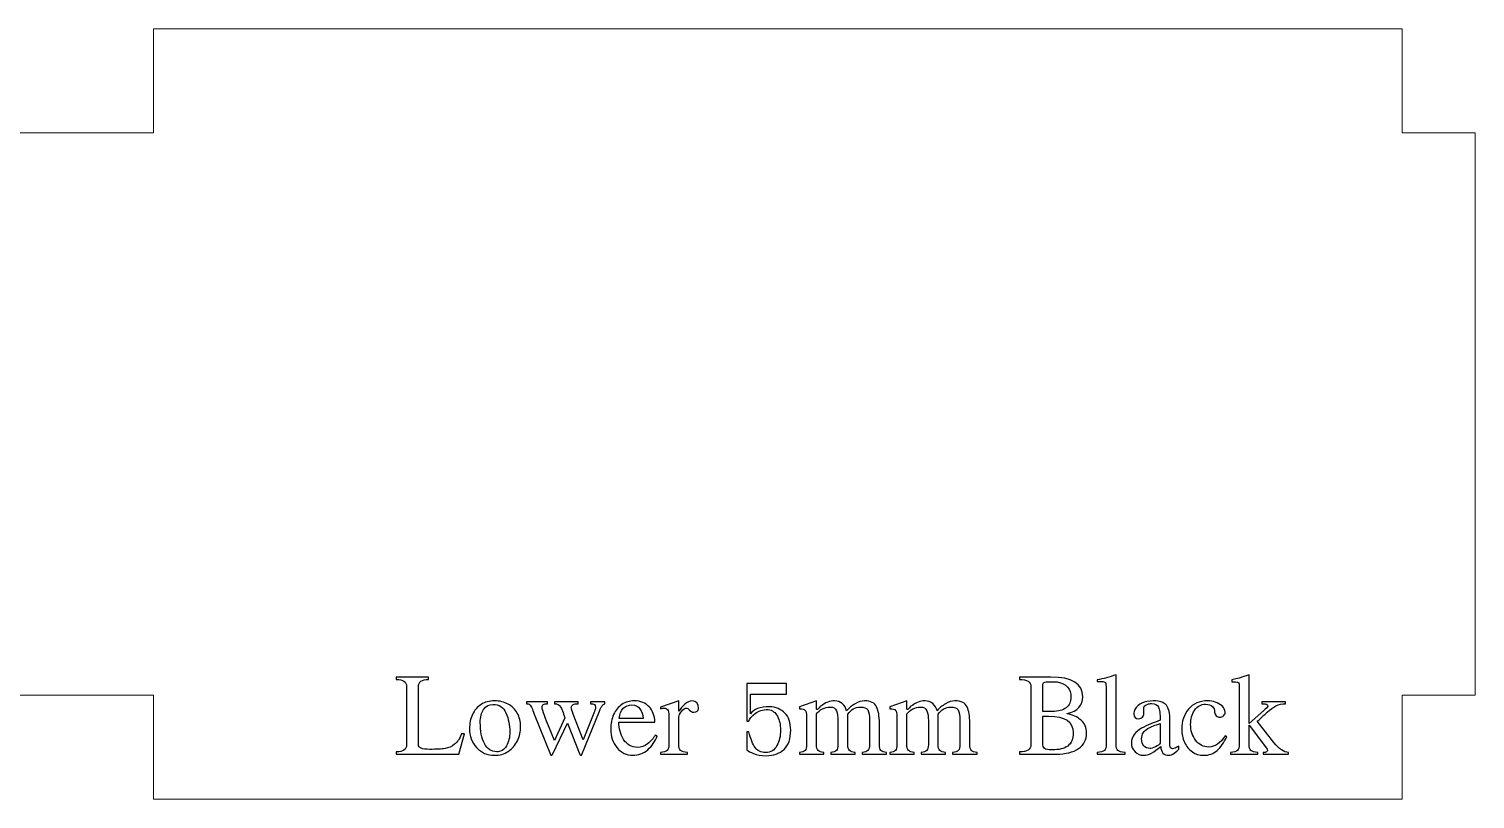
# Model space of a CAD drawing. Header units: inches. Extents: x -14.3 to 12.3, y -4.6 to 6.3.
# Drawn here: x 9.203 to 11.939, y -4.574 to -3.117 of the extents above; entities that cross this region are included whole.
import ezdxf

# ---------------------------------------------------------------- set-up
doc = ezdxf.new("R2010")
doc.units = ezdxf.units.IN
doc.header["$MEASUREMENT"] = 0
doc.layers.add('Layer 1', color=7, linetype='Continuous')

msp = doc.modelspace()

# ---------------------------------------------------------------- linework, layer by layer
at = {"layer": 'Layer 1', "lineweight": 5}
for points in [[(9.4386, -3.3138), (9.4386, -3.3138), (9.4386, -3.117), (9.4386, -3.117), (9.4386, -3.117), (9.4386, -3.117), (11.8008, -3.117), (11.8008, -3.117), (11.8008, -3.117), (11.8008, -3.117), (11.8008, -3.3138), (11.8008, -3.3138)], [(11.8008, -3.3138), (11.8008, -3.3138), (11.9386, -3.3138), (11.9386, -3.3138), (11.9386, -3.3138), (11.9386, -3.3138), (11.9386, -4.3768), (11.9386, -4.3768), (11.9386, -4.3768), (11.9386, -4.3768), (11.8008, -4.3768), (11.8008, -4.3768)], [(11.8008, -4.3768), (11.8008, -4.3768), (11.8008, -4.5736), (11.8008, -4.5736), (11.8008, -4.5736), (11.8008, -4.5736), (9.4386, -4.5736), (9.4386, -4.5736), (9.4386, -4.5736), (9.4386, -4.5736), (9.4386, -4.3768), (9.4386, -4.3768)]]:
    msp.add_open_spline(points, degree=3, knots=[0, 0, 0, 0, 0.333333, 0.333333, 0.333333, 0.333333, 0.666667, 0.666667, 0.666667, 0.666667, 1, 1, 1, 1], dxfattribs=at)
for points in [[(6.2889, -3.3138), (6.2889, -3.3138), (9.4386, -3.3138), (9.4386, -3.3138)], [(9.4386, -4.3768), (9.4386, -4.3768), (6.2889, -4.3768), (6.2889, -4.3768)]]:
    msp.add_open_spline(points, degree=3, dxfattribs=at)
at = {"layer": 'Layer 1'}
for points, knots in [([(9.8981, -4.4886), (9.8981, -4.4886), (9.8981, -4.4843), (9.8981, -4.4843), (9.8981, -4.4843), (9.911, -4.4843), (9.9174, -4.4798), (9.9174, -4.4709), (9.9174, -4.4709), (9.9174, -4.4709), (9.9174, -4.3606), (9.9174, -4.3606), (9.9174, -4.3606), (9.9174, -4.3517), (9.911, -4.3472), (9.8981, -4.3472), (9.8981, -4.3472), (9.8981, -4.3472), (9.8981, -4.3429), (9.8981, -4.3429), (9.8981, -4.3429), (9.8981, -4.3429), (9.9591, -4.3429), (9.9591, -4.3429), (9.9591, -4.3429), (9.9591, -4.3429), (9.9591, -4.3472), (9.9591, -4.3472), (9.9591, -4.3472), (9.9462, -4.3472), (9.9398, -4.3517), (9.9398, -4.3606), (9.9398, -4.3606), (9.9398, -4.3606), (9.9398, -4.471), (9.9398, -4.471), (9.9398, -4.471), (9.9398, -4.4767), (9.9471, -4.4796), (9.9617, -4.4796), (9.9617, -4.4796), (9.974, -4.4796), (9.9835, -4.479), (9.9902, -4.478), (9.9902, -4.478), (9.9969, -4.4769), (10.0029, -4.4743), (10.0081, -4.4701), (10.0081, -4.4701), (10.0134, -4.4659), (10.0179, -4.4593), (10.0214, -4.4503), (10.0214, -4.4503), (10.0214, -4.4503), (10.0271, -4.4503), (10.0271, -4.4503), (10.0271, -4.4503), (10.0271, -4.4503), (10.0165, -4.4886), (10.0165, -4.4886), (10.0165, -4.4886), (10.0165, -4.4886), (9.8981, -4.4886), (9.8981, -4.4886)], [0, 0, 0, 0, 0.0625, 0.0625, 0.0625, 0.0625, 0.125, 0.125, 0.125, 0.125, 0.1875, 0.1875, 0.1875, 0.1875, 0.25, 0.25, 0.25, 0.25, 0.3125, 0.3125, 0.3125, 0.3125, 0.375, 0.375, 0.375, 0.375, 0.4375, 0.4375, 0.4375, 0.4375, 0.5, 0.5, 0.5, 0.5, 0.5625, 0.5625, 0.5625, 0.5625, 0.625, 0.625, 0.625, 0.625, 0.6875, 0.6875, 0.6875, 0.6875, 0.75, 0.75, 0.75, 0.75, 0.8125, 0.8125, 0.8125, 0.8125, 0.875, 0.875, 0.875, 0.875, 0.9375, 0.9375, 0.9375, 0.9375, 1, 1, 1, 1]), ([(11.0984, -4.3606), (11.0984, -4.3517), (11.0913, -4.3472), (11.0771, -4.3472), (11.0771, -4.3472), (11.0771, -4.3472), (11.0771, -4.3429), (11.0771, -4.3429), (11.0771, -4.3429), (11.0771, -4.3429), (11.1361, -4.3429), (11.1361, -4.3429), (11.1361, -4.3429), (11.1764, -4.3429), (11.1965, -4.3553), (11.1965, -4.3802), (11.1965, -4.3802), (11.1965, -4.3967), (11.1868, -4.4073), (11.1671, -4.4119), (11.1671, -4.4119), (11.1671, -4.4119), (11.1671, -4.4122), (11.1671, -4.4122), (11.1671, -4.4122), (11.1776, -4.4142), (11.1863, -4.4182), (11.1933, -4.4245), (11.1933, -4.4245), (11.2003, -4.4307), (11.2038, -4.4387), (11.2038, -4.4485), (11.2038, -4.4485), (11.2038, -4.4615), (11.1987, -4.4713), (11.1884, -4.4782), (11.1884, -4.4782), (11.1782, -4.4851), (11.1642, -4.4886), (11.1464, -4.4886), (11.1464, -4.4886), (11.1464, -4.4886), (11.0771, -4.4886), (11.0771, -4.4886), (11.0771, -4.4886), (11.0771, -4.4886), (11.0771, -4.4843), (11.0771, -4.4843), (11.0771, -4.4843), (11.0913, -4.4843), (11.0984, -4.4798), (11.0984, -4.4709), (11.0984, -4.4709), (11.0984, -4.4709), (11.0984, -4.3606), (11.0984, -4.3606)], [0, 0, 0, 0, 0.071429, 0.071429, 0.071429, 0.071429, 0.142857, 0.142857, 0.142857, 0.142857, 0.214286, 0.214286, 0.214286, 0.214286, 0.285714, 0.285714, 0.285714, 0.285714, 0.357143, 0.357143, 0.357143, 0.357143, 0.428571, 0.428571, 0.428571, 0.428571, 0.5, 0.5, 0.5, 0.5, 0.571429, 0.571429, 0.571429, 0.571429, 0.642857, 0.642857, 0.642857, 0.642857, 0.714286, 0.714286, 0.714286, 0.714286, 0.785714, 0.785714, 0.785714, 0.785714, 0.857143, 0.857143, 0.857143, 0.857143, 0.928571, 0.928571, 0.928571, 0.928571, 1, 1, 1, 1]), ([(11.2408, -4.3652), (11.2408, -4.3588), (11.2403, -4.3549), (11.2393, -4.3534), (11.2393, -4.3534), (11.2383, -4.352), (11.2356, -4.3512), (11.2315, -4.3512), (11.2315, -4.3512), (11.2315, -4.3512), (11.2238, -4.3512), (11.2238, -4.3512), (11.2238, -4.3512), (11.2238, -4.3512), (11.2238, -4.3482), (11.2238, -4.3482), (11.2238, -4.3482), (11.2352, -4.3461), (11.2471, -4.3428), (11.2595, -4.3386), (11.2595, -4.3386), (11.2595, -4.3386), (11.2595, -4.4709), (11.2595, -4.4709), (11.2595, -4.4709), (11.2595, -4.4759), (11.2607, -4.4795), (11.263, -4.4816), (11.263, -4.4816), (11.2653, -4.4837), (11.2698, -4.4851), (11.2765, -4.4856), (11.2765, -4.4856), (11.2765, -4.4856), (11.2765, -4.4886), (11.2765, -4.4886), (11.2765, -4.4886), (11.2765, -4.4886), (11.2238, -4.4886), (11.2238, -4.4886), (11.2238, -4.4886), (11.2238, -4.4886), (11.2238, -4.4856), (11.2238, -4.4856), (11.2238, -4.4856), (11.2305, -4.4851), (11.235, -4.4837), (11.2373, -4.4816), (11.2373, -4.4816), (11.2396, -4.4795), (11.2408, -4.4759), (11.2408, -4.4709), (11.2408, -4.4709), (11.2408, -4.4709), (11.2408, -4.3652), (11.2408, -4.3652)], [0, 0, 0, 0, 0.071429, 0.071429, 0.071429, 0.071429, 0.142857, 0.142857, 0.142857, 0.142857, 0.214286, 0.214286, 0.214286, 0.214286, 0.285714, 0.285714, 0.285714, 0.285714, 0.357143, 0.357143, 0.357143, 0.357143, 0.428571, 0.428571, 0.428571, 0.428571, 0.5, 0.5, 0.5, 0.5, 0.571429, 0.571429, 0.571429, 0.571429, 0.642857, 0.642857, 0.642857, 0.642857, 0.714286, 0.714286, 0.714286, 0.714286, 0.785714, 0.785714, 0.785714, 0.785714, 0.857143, 0.857143, 0.857143, 0.857143, 0.928571, 0.928571, 0.928571, 0.928571, 1, 1, 1, 1]), ([(11.4925, -4.3608), (11.4925, -4.3571), (11.4921, -4.3547), (11.4914, -4.3537), (11.4914, -4.3537), (11.4906, -4.3527), (11.4886, -4.3522), (11.4855, -4.3522), (11.4855, -4.3522), (11.4855, -4.3522), (11.4782, -4.3522), (11.4782, -4.3522), (11.4782, -4.3522), (11.4782, -4.3522), (11.4782, -4.3482), (11.4782, -4.3482), (11.4782, -4.3482), (11.4903, -4.3452), (11.4967, -4.3435), (11.4975, -4.3432), (11.4975, -4.3432), (11.4975, -4.3432), (11.5112, -4.3386), (11.5112, -4.3386), (11.5112, -4.3386), (11.5112, -4.3386), (11.5112, -4.4306), (11.5112, -4.4306), (11.5112, -4.4306), (11.5112, -4.4306), (11.5389, -4.4062), (11.5389, -4.4062), (11.5389, -4.4062), (11.5428, -4.4028), (11.5454, -4.4002), (11.5465, -4.3982), (11.5465, -4.3982), (11.5465, -4.3963), (11.5457, -4.3951), (11.5443, -4.3943), (11.5443, -4.3943), (11.5428, -4.3936), (11.5399, -4.3933), (11.5355, -4.3933), (11.5355, -4.3933), (11.5355, -4.3933), (11.5355, -4.39), (11.5355, -4.39), (11.5355, -4.39), (11.5355, -4.39), (11.5801, -4.39), (11.5801, -4.39), (11.5801, -4.39), (11.5801, -4.39), (11.5801, -4.3933), (11.5801, -4.3933), (11.5801, -4.3933), (11.5734, -4.3933), (11.5672, -4.3947), (11.5619, -4.3974), (11.5619, -4.3974), (11.5566, -4.4001), (11.5511, -4.404), (11.5456, -4.409), (11.5456, -4.409), (11.5401, -4.4141), (11.5338, -4.4199), (11.5266, -4.4266), (11.5266, -4.4266), (11.5266, -4.4266), (11.5582, -4.4669), (11.5582, -4.4669), (11.5582, -4.4669), (11.5675, -4.4788), (11.5767, -4.4851), (11.5859, -4.4856), (11.5859, -4.4856), (11.5859, -4.4856), (11.5859, -4.4886), (11.5859, -4.4886), (11.5859, -4.4886), (11.5859, -4.4886), (11.5379, -4.4886), (11.5379, -4.4886), (11.5379, -4.4886), (11.5379, -4.4886), (11.5379, -4.4856), (11.5379, -4.4856), (11.5379, -4.4856), (11.5432, -4.4856), (11.5458, -4.4842), (11.5458, -4.4816), (11.5458, -4.4816), (11.5458, -4.4803), (11.5453, -4.4789), (11.5442, -4.4772), (11.5442, -4.4772), (11.5442, -4.4772), (11.5112, -4.4339), (11.5112, -4.4339), (11.5112, -4.4339), (11.5112, -4.4339), (11.5112, -4.4709), (11.5112, -4.4709), (11.5112, -4.4709), (11.5112, -4.4759), (11.5124, -4.4795), (11.5146, -4.4816), (11.5146, -4.4816), (11.517, -4.4837), (11.5214, -4.4851), (11.5279, -4.4856), (11.5279, -4.4856), (11.5279, -4.4856), (11.5279, -4.4886), (11.5279, -4.4886), (11.5279, -4.4886), (11.5279, -4.4886), (11.4762, -4.4886), (11.4762, -4.4886), (11.4762, -4.4886), (11.4762, -4.4886), (11.4762, -4.4856), (11.4762, -4.4856), (11.4762, -4.4856), (11.4825, -4.4851), (11.4868, -4.4837), (11.4891, -4.4816), (11.4891, -4.4816), (11.4914, -4.4795), (11.4925, -4.4759), (11.4925, -4.4709), (11.4925, -4.4709), (11.4925, -4.4709), (11.4925, -4.3608), (11.4925, -4.3608)], [0, 0, 0, 0, 0.029412, 0.029412, 0.029412, 0.029412, 0.058824, 0.058824, 0.058824, 0.058824, 0.088235, 0.088235, 0.088235, 0.088235, 0.117647, 0.117647, 0.117647, 0.117647, 0.147059, 0.147059, 0.147059, 0.147059, 0.176471, 0.176471, 0.176471, 0.176471, 0.205882, 0.205882, 0.205882, 0.205882, 0.235294, 0.235294, 0.235294, 0.235294, 0.264706, 0.264706, 0.264706, 0.264706, 0.294118, 0.294118, 0.294118, 0.294118, 0.323529, 0.323529, 0.323529, 0.323529, 0.352941, 0.352941, 0.352941, 0.352941, 0.382353, 0.382353, 0.382353, 0.382353, 0.411765, 0.411765, 0.411765, 0.411765, 0.441176, 0.441176, 0.441176, 0.441176, 0.470588, 0.470588, 0.470588, 0.470588, 0.5, 0.5, 0.5, 0.5, 0.529412, 0.529412, 0.529412, 0.529412, 0.558824, 0.558824, 0.558824, 0.558824, 0.588235, 0.588235, 0.588235, 0.588235, 0.617647, 0.617647, 0.617647, 0.617647, 0.647059, 0.647059, 0.647059, 0.647059, 0.676471, 0.676471, 0.676471, 0.676471, 0.705882, 0.705882, 0.705882, 0.705882, 0.735294, 0.735294, 0.735294, 0.735294, 0.764706, 0.764706, 0.764706, 0.764706, 0.794118, 0.794118, 0.794118, 0.794118, 0.823529, 0.823529, 0.823529, 0.823529, 0.852941, 0.852941, 0.852941, 0.852941, 0.882353, 0.882353, 0.882353, 0.882353, 0.911765, 0.911765, 0.911765, 0.911765, 0.941176, 0.941176, 0.941176, 0.941176, 0.970588, 0.970588, 0.970588, 0.970588, 1, 1, 1, 1]), ([(10.5614, -4.4266), (10.5614, -4.4266), (10.5614, -4.3553), (10.5614, -4.3553), (10.5614, -4.3553), (10.5614, -4.3553), (10.6361, -4.3553), (10.6361, -4.3553), (10.6361, -4.3553), (10.6361, -4.3553), (10.6361, -4.3752), (10.6361, -4.3752), (10.6361, -4.3752), (10.6361, -4.3752), (10.5681, -4.3752), (10.5681, -4.3752), (10.5681, -4.3752), (10.5681, -4.3752), (10.5681, -4.4126), (10.5681, -4.4126), (10.5681, -4.4126), (10.5739, -4.4035), (10.586, -4.3989), (10.6042, -4.3989), (10.6042, -4.3989), (10.6161, -4.3996), (10.6256, -4.4036), (10.633, -4.411), (10.633, -4.411), (10.6402, -4.4183), (10.644, -4.4291), (10.6441, -4.4432), (10.6441, -4.4432), (10.6441, -4.4598), (10.6399, -4.472), (10.6314, -4.4798), (10.6314, -4.4798), (10.6229, -4.4876), (10.6115, -4.4916), (10.5975, -4.4916), (10.5975, -4.4916), (10.5879, -4.4916), (10.58, -4.4903), (10.5739, -4.4877), (10.5739, -4.4877), (10.5677, -4.4851), (10.5635, -4.483), (10.5614, -4.4812), (10.5614, -4.4812), (10.5614, -4.4812), (10.5614, -4.4466), (10.5614, -4.4466), (10.5614, -4.4466), (10.5614, -4.4466), (10.5648, -4.4466), (10.5648, -4.4466), (10.5648, -4.4466), (10.5685, -4.4602), (10.5725, -4.4701), (10.5768, -4.4762), (10.5768, -4.4762), (10.5811, -4.4825), (10.5878, -4.4856), (10.5967, -4.4856), (10.5967, -4.4856), (10.6065, -4.4854), (10.6136, -4.4811), (10.6181, -4.4726), (10.6181, -4.4726), (10.6226, -4.464), (10.6248, -4.4543), (10.6248, -4.4432), (10.6248, -4.4432), (10.6246, -4.4331), (10.6227, -4.4244), (10.619, -4.4171), (10.619, -4.4171), (10.6152, -4.4097), (10.6094, -4.4055), (10.6015, -4.4043), (10.6015, -4.4043), (10.5912, -4.4043), (10.583, -4.4068), (10.5766, -4.4117), (10.5766, -4.4117), (10.5702, -4.4167), (10.5662, -4.4216), (10.5648, -4.4266), (10.5648, -4.4266), (10.5648, -4.4266), (10.5614, -4.4266), (10.5614, -4.4266)], [0, 0, 0, 0, 0.043478, 0.043478, 0.043478, 0.043478, 0.086957, 0.086957, 0.086957, 0.086957, 0.130435, 0.130435, 0.130435, 0.130435, 0.173913, 0.173913, 0.173913, 0.173913, 0.217391, 0.217391, 0.217391, 0.217391, 0.26087, 0.26087, 0.26087, 0.26087, 0.304348, 0.304348, 0.304348, 0.304348, 0.347826, 0.347826, 0.347826, 0.347826, 0.391304, 0.391304, 0.391304, 0.391304, 0.434783, 0.434783, 0.434783, 0.434783, 0.478261, 0.478261, 0.478261, 0.478261, 0.521739, 0.521739, 0.521739, 0.521739, 0.565217, 0.565217, 0.565217, 0.565217, 0.608696, 0.608696, 0.608696, 0.608696, 0.652174, 0.652174, 0.652174, 0.652174, 0.695652, 0.695652, 0.695652, 0.695652, 0.73913, 0.73913, 0.73913, 0.73913, 0.782609, 0.782609, 0.782609, 0.782609, 0.826087, 0.826087, 0.826087, 0.826087, 0.869565, 0.869565, 0.869565, 0.869565, 0.913043, 0.913043, 0.913043, 0.913043, 0.956522, 0.956522, 0.956522, 0.956522, 1, 1, 1, 1]), ([(11.1388, -4.4079), (11.1501, -4.4079), (11.1588, -4.4056), (11.1649, -4.401), (11.1649, -4.401), (11.1711, -4.3963), (11.1741, -4.3896), (11.1741, -4.3809), (11.1741, -4.3809), (11.1741, -4.3648), (11.1655, -4.3553), (11.1481, -4.3522), (11.1481, -4.3522), (11.1397, -4.3518), (11.1346, -4.3516), (11.1328, -4.3516), (11.1328, -4.3516), (11.1283, -4.3516), (11.1252, -4.3521), (11.1235, -4.353), (11.1235, -4.353), (11.1217, -4.3538), (11.1208, -4.3556), (11.1208, -4.3582), (11.1208, -4.3582), (11.1208, -4.3582), (11.1208, -4.4079), (11.1208, -4.4079), (11.1208, -4.4079), (11.1208, -4.4079), (11.1388, -4.4079), (11.1388, -4.4079)], [0, 0, 0, 0, 0.125, 0.125, 0.125, 0.125, 0.25, 0.25, 0.25, 0.25, 0.375, 0.375, 0.375, 0.375, 0.5, 0.5, 0.5, 0.5, 0.625, 0.625, 0.625, 0.625, 0.75, 0.75, 0.75, 0.75, 0.875, 0.875, 0.875, 0.875, 1, 1, 1, 1]), ([(10.1332, -4.4362), (10.1332, -4.4459), (10.1312, -4.4549), (10.1271, -4.4633), (10.1271, -4.4633), (10.1231, -4.4717), (10.1173, -4.4783), (10.1099, -4.4834), (10.1099, -4.4834), (10.1024, -4.4884), (10.0937, -4.4909), (10.0839, -4.4909), (10.0839, -4.4909), (10.0702, -4.4909), (10.0589, -4.486), (10.0499, -4.4761), (10.0499, -4.4761), (10.041, -4.4662), (10.0365, -4.4543), (10.0365, -4.4405), (10.0365, -4.4405), (10.0365, -4.4307), (10.0383, -4.4218), (10.042, -4.4138), (10.042, -4.4138), (10.0457, -4.4057), (10.0512, -4.3994), (10.0584, -4.3948), (10.0584, -4.3948), (10.0656, -4.3902), (10.0741, -4.3879), (10.0839, -4.3879), (10.0839, -4.3879), (10.0935, -4.3879), (10.102, -4.3899), (10.1095, -4.394), (10.1095, -4.394), (10.1169, -4.398), (10.1227, -4.4037), (10.1269, -4.4111), (10.1269, -4.4111), (10.1311, -4.4185), (10.1332, -4.4268), (10.1332, -4.4362)], [0, 0, 0, 0, 0.090909, 0.090909, 0.090909, 0.090909, 0.181818, 0.181818, 0.181818, 0.181818, 0.272727, 0.272727, 0.272727, 0.272727, 0.363636, 0.363636, 0.363636, 0.363636, 0.454545, 0.454545, 0.454545, 0.454545, 0.545455, 0.545455, 0.545455, 0.545455, 0.636364, 0.636364, 0.636364, 0.636364, 0.727273, 0.727273, 0.727273, 0.727273, 0.818182, 0.818182, 0.818182, 0.818182, 0.909091, 0.909091, 0.909091, 0.909091, 1, 1, 1, 1]), ([(10.1128, -4.4466), (10.1128, -4.4336), (10.1104, -4.4217), (10.1055, -4.4108), (10.1055, -4.4108), (10.1006, -4.4), (10.0925, -4.3946), (10.0812, -4.3946), (10.0812, -4.3946), (10.0735, -4.3946), (10.0675, -4.3977), (10.0632, -4.4041), (10.0632, -4.4041), (10.059, -4.4105), (10.0569, -4.4187), (10.0569, -4.4286), (10.0569, -4.4286), (10.0569, -4.4449), (10.0595, -4.4583), (10.0649, -4.4687), (10.0649, -4.4687), (10.0703, -4.4791), (10.0779, -4.4842), (10.0879, -4.4842), (10.0879, -4.4842), (10.0959, -4.4842), (10.1021, -4.4806), (10.1064, -4.4732), (10.1064, -4.4732), (10.1106, -4.4659), (10.1128, -4.457), (10.1128, -4.4466)], [0, 0, 0, 0, 0.125, 0.125, 0.125, 0.125, 0.25, 0.25, 0.25, 0.25, 0.375, 0.375, 0.375, 0.375, 0.5, 0.5, 0.5, 0.5, 0.625, 0.625, 0.625, 0.625, 0.75, 0.75, 0.75, 0.75, 0.875, 0.875, 0.875, 0.875, 1, 1, 1, 1]), ([(10.2491, -4.4892), (10.2485, -4.4903), (10.248, -4.4909), (10.2475, -4.4909), (10.2475, -4.4909), (10.2468, -4.4909), (10.2461, -4.4903), (10.2454, -4.4892), (10.2454, -4.4892), (10.2454, -4.4892), (10.2218, -4.4299), (10.2218, -4.4299), (10.2218, -4.4299), (10.2218, -4.4299), (10.1934, -4.4892), (10.1934, -4.4892), (10.1934, -4.4892), (10.1929, -4.4903), (10.1922, -4.4909), (10.1915, -4.4909), (10.1915, -4.4909), (10.1909, -4.4909), (10.1904, -4.4903), (10.1897, -4.4892), (10.1897, -4.4892), (10.1897, -4.4892), (10.1591, -4.4132), (10.1591, -4.4132), (10.1591, -4.4132), (10.1569, -4.4075), (10.1554, -4.4038), (10.1549, -4.4023), (10.1549, -4.4023), (10.1542, -4.4008), (10.1535, -4.3993), (10.1525, -4.3977), (10.1525, -4.3977), (10.1516, -4.3962), (10.1505, -4.3951), (10.1493, -4.3943), (10.1493, -4.3943), (10.1481, -4.3936), (10.1465, -4.3933), (10.1444, -4.3933), (10.1444, -4.3933), (10.1444, -4.3933), (10.1444, -4.39), (10.1444, -4.39), (10.1444, -4.39), (10.1444, -4.39), (10.1841, -4.39), (10.1841, -4.39), (10.1841, -4.39), (10.1841, -4.39), (10.1841, -4.3933), (10.1841, -4.3933), (10.1841, -4.3933), (10.1806, -4.3933), (10.178, -4.3937), (10.1763, -4.3946), (10.1763, -4.3946), (10.1746, -4.3955), (10.1738, -4.3975), (10.1738, -4.4006), (10.1738, -4.4006), (10.1738, -4.4028), (10.1753, -4.4078), (10.1782, -4.4157), (10.1782, -4.4157), (10.1812, -4.4236), (10.1838, -4.43), (10.1861, -4.435), (10.1861, -4.435), (10.1861, -4.435), (10.1971, -4.463), (10.1971, -4.463), (10.1971, -4.463), (10.1971, -4.463), (10.2167, -4.4202), (10.2167, -4.4202), (10.2167, -4.4202), (10.2137, -4.4097), (10.211, -4.4026), (10.2087, -4.3989), (10.2087, -4.3989), (10.2064, -4.3952), (10.2026, -4.3933), (10.1975, -4.3933), (10.1975, -4.3933), (10.1975, -4.3933), (10.1975, -4.39), (10.1975, -4.39), (10.1975, -4.39), (10.1975, -4.39), (10.2421, -4.39), (10.2421, -4.39), (10.2421, -4.39), (10.2421, -4.39), (10.2421, -4.3933), (10.2421, -4.3933), (10.2421, -4.3933), (10.2335, -4.3933), (10.2291, -4.3955), (10.2291, -4.3999), (10.2291, -4.3999), (10.2291, -4.4026), (10.2304, -4.4071), (10.2328, -4.4132), (10.2328, -4.4132), (10.2328, -4.4132), (10.2515, -4.4616), (10.2515, -4.4616), (10.2515, -4.4616), (10.2515, -4.4616), (10.2694, -4.4176), (10.2694, -4.4176), (10.2694, -4.4176), (10.2732, -4.4085), (10.2751, -4.4025), (10.2751, -4.3996), (10.2751, -4.3996), (10.2751, -4.3954), (10.2719, -4.3933), (10.2655, -4.3933), (10.2655, -4.3933), (10.2655, -4.3933), (10.2655, -4.39), (10.2655, -4.39), (10.2655, -4.39), (10.2655, -4.39), (10.2925, -4.39), (10.2925, -4.39), (10.2925, -4.39), (10.2925, -4.39), (10.2925, -4.3933), (10.2925, -4.3933), (10.2925, -4.3933), (10.2907, -4.3939), (10.2892, -4.395), (10.2879, -4.3966), (10.2879, -4.3966), (10.2866, -4.3982), (10.2856, -4.3998), (10.285, -4.4012), (10.285, -4.4012), (10.2844, -4.4027), (10.2835, -4.4047), (10.2825, -4.4073), (10.2825, -4.4073), (10.2825, -4.4073), (10.2491, -4.4892), (10.2491, -4.4892)], [0, 0, 0, 0, 0.026316, 0.026316, 0.026316, 0.026316, 0.052632, 0.052632, 0.052632, 0.052632, 0.078947, 0.078947, 0.078947, 0.078947, 0.105263, 0.105263, 0.105263, 0.105263, 0.131579, 0.131579, 0.131579, 0.131579, 0.157895, 0.157895, 0.157895, 0.157895, 0.184211, 0.184211, 0.184211, 0.184211, 0.210526, 0.210526, 0.210526, 0.210526, 0.236842, 0.236842, 0.236842, 0.236842, 0.263158, 0.263158, 0.263158, 0.263158, 0.289474, 0.289474, 0.289474, 0.289474, 0.315789, 0.315789, 0.315789, 0.315789, 0.342105, 0.342105, 0.342105, 0.342105, 0.368421, 0.368421, 0.368421, 0.368421, 0.394737, 0.394737, 0.394737, 0.394737, 0.421053, 0.421053, 0.421053, 0.421053, 0.447368, 0.447368, 0.447368, 0.447368, 0.473684, 0.473684, 0.473684, 0.473684, 0.5, 0.5, 0.5, 0.5, 0.526316, 0.526316, 0.526316, 0.526316, 0.552632, 0.552632, 0.552632, 0.552632, 0.578947, 0.578947, 0.578947, 0.578947, 0.605263, 0.605263, 0.605263, 0.605263, 0.631579, 0.631579, 0.631579, 0.631579, 0.657895, 0.657895, 0.657895, 0.657895, 0.684211, 0.684211, 0.684211, 0.684211, 0.710526, 0.710526, 0.710526, 0.710526, 0.736842, 0.736842, 0.736842, 0.736842, 0.763158, 0.763158, 0.763158, 0.763158, 0.789474, 0.789474, 0.789474, 0.789474, 0.815789, 0.815789, 0.815789, 0.815789, 0.842105, 0.842105, 0.842105, 0.842105, 0.868421, 0.868421, 0.868421, 0.868421, 0.894737, 0.894737, 0.894737, 0.894737, 0.921053, 0.921053, 0.921053, 0.921053, 0.947368, 0.947368, 0.947368, 0.947368, 0.973684, 0.973684, 0.973684, 0.973684, 1, 1, 1, 1]), ([(10.3188, -4.428), (10.319, -4.4401), (10.3221, -4.4511), (10.3281, -4.461), (10.3281, -4.461), (10.3342, -4.4709), (10.343, -4.4758), (10.3545, -4.4758), (10.3545, -4.4758), (10.3613, -4.4758), (10.3676, -4.4736), (10.3735, -4.4692), (10.3735, -4.4692), (10.3793, -4.4648), (10.3841, -4.4592), (10.3878, -4.4526), (10.3878, -4.4526), (10.3878, -4.4526), (10.3915, -4.4539), (10.3915, -4.4539), (10.3915, -4.4539), (10.3877, -4.4644), (10.3817, -4.4732), (10.3736, -4.4803), (10.3736, -4.4803), (10.3654, -4.4873), (10.356, -4.4909), (10.3454, -4.4909), (10.3454, -4.4909), (10.3332, -4.4909), (10.3232, -4.4861), (10.3154, -4.4763), (10.3154, -4.4763), (10.3076, -4.4666), (10.3037, -4.455), (10.3037, -4.4415), (10.3037, -4.4415), (10.3037, -4.4311), (10.3056, -4.4218), (10.3092, -4.4137), (10.3092, -4.4137), (10.3129, -4.4056), (10.3181, -4.3993), (10.3248, -4.3947), (10.3248, -4.3947), (10.3315, -4.3902), (10.3394, -4.3879), (10.3484, -4.3879), (10.3484, -4.3879), (10.36, -4.3879), (10.3693, -4.3916), (10.3762, -4.3991), (10.3762, -4.3991), (10.3831, -4.4065), (10.3867, -4.4161), (10.3871, -4.428), (10.3871, -4.428), (10.3871, -4.428), (10.3188, -4.428), (10.3188, -4.428)], [0, 0, 0, 0, 0.066667, 0.066667, 0.066667, 0.066667, 0.133333, 0.133333, 0.133333, 0.133333, 0.2, 0.2, 0.2, 0.2, 0.266667, 0.266667, 0.266667, 0.266667, 0.333333, 0.333333, 0.333333, 0.333333, 0.4, 0.4, 0.4, 0.4, 0.466667, 0.466667, 0.466667, 0.466667, 0.533333, 0.533333, 0.533333, 0.533333, 0.6, 0.6, 0.6, 0.6, 0.666667, 0.666667, 0.666667, 0.666667, 0.733333, 0.733333, 0.733333, 0.733333, 0.8, 0.8, 0.8, 0.8, 0.866667, 0.866667, 0.866667, 0.866667, 0.933333, 0.933333, 0.933333, 0.933333, 1, 1, 1, 1]), ([(10.3648, -4.421), (10.3644, -4.4137), (10.3625, -4.4076), (10.359, -4.4028), (10.359, -4.4028), (10.3556, -4.398), (10.3505, -4.3956), (10.3438, -4.3956), (10.3438, -4.3956), (10.33, -4.3956), (10.3219, -4.404), (10.3195, -4.421), (10.3195, -4.421), (10.3195, -4.421), (10.3648, -4.421), (10.3648, -4.421)], [0, 0, 0, 0, 0.25, 0.25, 0.25, 0.25, 0.5, 0.5, 0.5, 0.5, 0.75, 0.75, 0.75, 0.75, 1, 1, 1, 1]), ([(10.4138, -4.4229), (10.4138, -4.4147), (10.4132, -4.4092), (10.412, -4.4061), (10.412, -4.4061), (10.4107, -4.4031), (10.4085, -4.4016), (10.4051, -4.4016), (10.4051, -4.4016), (10.4026, -4.4016), (10.4001, -4.402), (10.3975, -4.4029), (10.3975, -4.4029), (10.3975, -4.4029), (10.3975, -4.3995), (10.3975, -4.3995), (10.3975, -4.3995), (10.3975, -4.3995), (10.4325, -4.3879), (10.4325, -4.3879), (10.4325, -4.3879), (10.4325, -4.3879), (10.4325, -4.4076), (10.4325, -4.4076), (10.4325, -4.4076), (10.4355, -4.4026), (10.4392, -4.398), (10.4436, -4.394), (10.4436, -4.394), (10.4481, -4.3899), (10.4527, -4.3879), (10.4575, -4.3879), (10.4575, -4.3879), (10.4657, -4.3879), (10.4698, -4.3927), (10.4698, -4.4022), (10.4698, -4.4022), (10.4691, -4.4069), (10.4662, -4.4092), (10.4609, -4.4092), (10.4609, -4.4092), (10.4592, -4.4092), (10.4578, -4.4089), (10.4567, -4.4083), (10.4567, -4.4083), (10.4557, -4.4077), (10.4544, -4.4067), (10.4529, -4.4053), (10.4529, -4.4053), (10.4514, -4.404), (10.4502, -4.403), (10.4493, -4.4024), (10.4493, -4.4024), (10.4484, -4.4018), (10.4474, -4.4016), (10.4461, -4.4016), (10.4461, -4.4016), (10.444, -4.4016), (10.4411, -4.4037), (10.4377, -4.4078), (10.4377, -4.4078), (10.4342, -4.412), (10.4325, -4.4156), (10.4325, -4.4186), (10.4325, -4.4186), (10.4325, -4.4186), (10.4325, -4.4709), (10.4325, -4.4709), (10.4325, -4.4709), (10.4325, -4.4759), (10.4336, -4.4795), (10.4359, -4.4816), (10.4359, -4.4816), (10.4382, -4.4837), (10.4426, -4.4851), (10.4491, -4.4856), (10.4491, -4.4856), (10.4491, -4.4856), (10.4491, -4.4886), (10.4491, -4.4886), (10.4491, -4.4886), (10.4491, -4.4886), (10.3975, -4.4886), (10.3975, -4.4886), (10.3975, -4.4886), (10.3975, -4.4886), (10.3975, -4.4856), (10.3975, -4.4856), (10.3975, -4.4856), (10.4038, -4.4851), (10.4081, -4.4837), (10.4104, -4.4816), (10.4104, -4.4816), (10.4126, -4.4795), (10.4138, -4.4759), (10.4138, -4.4709), (10.4138, -4.4709), (10.4138, -4.4709), (10.4138, -4.4229), (10.4138, -4.4229)], [0, 0, 0, 0, 0.04, 0.04, 0.04, 0.04, 0.08, 0.08, 0.08, 0.08, 0.12, 0.12, 0.12, 0.12, 0.16, 0.16, 0.16, 0.16, 0.2, 0.2, 0.2, 0.2, 0.24, 0.24, 0.24, 0.24, 0.28, 0.28, 0.28, 0.28, 0.32, 0.32, 0.32, 0.32, 0.36, 0.36, 0.36, 0.36, 0.4, 0.4, 0.4, 0.4, 0.44, 0.44, 0.44, 0.44, 0.48, 0.48, 0.48, 0.48, 0.52, 0.52, 0.52, 0.52, 0.56, 0.56, 0.56, 0.56, 0.6, 0.6, 0.6, 0.6, 0.64, 0.64, 0.64, 0.64, 0.68, 0.68, 0.68, 0.68, 0.72, 0.72, 0.72, 0.72, 0.76, 0.76, 0.76, 0.76, 0.8, 0.8, 0.8, 0.8, 0.84, 0.84, 0.84, 0.84, 0.88, 0.88, 0.88, 0.88, 0.92, 0.92, 0.92, 0.92, 0.96, 0.96, 0.96, 0.96, 1, 1, 1, 1]), ([(10.6741, -4.4176), (10.6741, -4.4117), (10.6733, -4.4077), (10.6715, -4.4058), (10.6715, -4.4058), (10.6698, -4.4038), (10.666, -4.4029), (10.6605, -4.4029), (10.6605, -4.4029), (10.6605, -4.4029), (10.6605, -4.3992), (10.6605, -4.3992), (10.6605, -4.3992), (10.6605, -4.3992), (10.6928, -4.3879), (10.6928, -4.3879), (10.6928, -4.3879), (10.6928, -4.3879), (10.6928, -4.4022), (10.6928, -4.4022), (10.6928, -4.4022), (10.6928, -4.4036), (10.6931, -4.4043), (10.6938, -4.4043), (10.6938, -4.4043), (10.6942, -4.4043), (10.6948, -4.404), (10.6955, -4.4033), (10.6955, -4.4033), (10.6962, -4.4027), (10.697, -4.4018), (10.6979, -4.4008), (10.6979, -4.4008), (10.6989, -4.3998), (10.6997, -4.399), (10.7005, -4.3982), (10.7005, -4.3982), (10.7098, -4.3913), (10.7187, -4.3879), (10.7271, -4.3879), (10.7271, -4.3879), (10.7328, -4.3879), (10.7376, -4.3896), (10.7417, -4.3931), (10.7417, -4.3931), (10.7459, -4.3966), (10.7485, -4.4011), (10.7499, -4.4066), (10.7499, -4.4066), (10.7542, -4.4015), (10.7595, -4.3971), (10.7658, -4.3935), (10.7658, -4.3935), (10.772, -4.3897), (10.778, -4.3879), (10.7838, -4.3879), (10.7838, -4.3879), (10.7956, -4.3879), (10.8032, -4.3916), (10.8066, -4.3991), (10.8066, -4.3991), (10.8101, -4.4066), (10.8118, -4.4168), (10.8118, -4.4299), (10.8118, -4.4299), (10.8118, -4.4299), (10.8118, -4.4709), (10.8118, -4.4709), (10.8118, -4.4709), (10.8118, -4.4758), (10.8128, -4.4793), (10.8148, -4.4815), (10.8148, -4.4815), (10.8168, -4.4837), (10.8204, -4.4851), (10.8255, -4.4856), (10.8255, -4.4856), (10.8255, -4.4856), (10.8255, -4.4886), (10.8255, -4.4886), (10.8255, -4.4886), (10.8255, -4.4886), (10.7791, -4.4886), (10.7791, -4.4886), (10.7791, -4.4886), (10.7791, -4.4886), (10.7791, -4.4856), (10.7791, -4.4856), (10.7791, -4.4856), (10.7845, -4.4851), (10.7881, -4.4837), (10.7901, -4.4815), (10.7901, -4.4815), (10.7921, -4.4793), (10.7931, -4.4758), (10.7931, -4.4709), (10.7931, -4.4709), (10.7931, -4.4709), (10.7931, -4.4262), (10.7931, -4.4262), (10.7931, -4.4262), (10.7931, -4.4157), (10.792, -4.4086), (10.7897, -4.405), (10.7897, -4.405), (10.7874, -4.4013), (10.7828, -4.3996), (10.7758, -4.3996), (10.7758, -4.3996), (10.766, -4.3996), (10.7581, -4.404), (10.7521, -4.4129), (10.7521, -4.4129), (10.7521, -4.4129), (10.7521, -4.4709), (10.7521, -4.4709), (10.7521, -4.4709), (10.7521, -4.4758), (10.7531, -4.4793), (10.7552, -4.4815), (10.7552, -4.4815), (10.7573, -4.4837), (10.7609, -4.4851), (10.7661, -4.4856), (10.7661, -4.4856), (10.7661, -4.4856), (10.7661, -4.4886), (10.7661, -4.4886), (10.7661, -4.4886), (10.7661, -4.4886), (10.7198, -4.4886), (10.7198, -4.4886), (10.7198, -4.4886), (10.7198, -4.4886), (10.7198, -4.4856), (10.7198, -4.4856), (10.7198, -4.4856), (10.725, -4.4851), (10.7285, -4.4837), (10.7305, -4.4815), (10.7305, -4.4815), (10.7325, -4.4793), (10.7335, -4.4758), (10.7335, -4.4709), (10.7335, -4.4709), (10.7335, -4.4709), (10.7335, -4.4253), (10.7335, -4.4253), (10.7335, -4.4253), (10.7335, -4.4175), (10.7326, -4.4112), (10.7308, -4.4066), (10.7308, -4.4066), (10.7289, -4.4019), (10.7249, -4.3996), (10.7185, -4.3996), (10.7185, -4.3996), (10.7137, -4.3996), (10.7089, -4.4008), (10.7041, -4.4032), (10.7041, -4.4032), (10.6993, -4.4056), (10.6955, -4.4087), (10.6928, -4.4126), (10.6928, -4.4126), (10.6928, -4.4126), (10.6928, -4.4709), (10.6928, -4.4709), (10.6928, -4.4709), (10.6928, -4.4758), (10.6938, -4.4793), (10.6959, -4.4815), (10.6959, -4.4815), (10.6979, -4.4837), (10.7015, -4.4851), (10.7068, -4.4856), (10.7068, -4.4856), (10.7068, -4.4856), (10.7068, -4.4886), (10.7068, -4.4886), (10.7068, -4.4886), (10.7068, -4.4886), (10.6605, -4.4886), (10.6605, -4.4886), (10.6605, -4.4886), (10.6605, -4.4886), (10.6605, -4.4856), (10.6605, -4.4856), (10.6605, -4.4856), (10.6656, -4.4851), (10.6692, -4.4837), (10.6712, -4.4815), (10.6712, -4.4815), (10.6731, -4.4793), (10.6741, -4.4758), (10.6741, -4.4709), (10.6741, -4.4709), (10.6741, -4.4709), (10.6741, -4.4176), (10.6741, -4.4176)], [0, 0, 0, 0, 0.02, 0.02, 0.02, 0.02, 0.04, 0.04, 0.04, 0.04, 0.06, 0.06, 0.06, 0.06, 0.08, 0.08, 0.08, 0.08, 0.1, 0.1, 0.1, 0.1, 0.12, 0.12, 0.12, 0.12, 0.14, 0.14, 0.14, 0.14, 0.16, 0.16, 0.16, 0.16, 0.18, 0.18, 0.18, 0.18, 0.2, 0.2, 0.2, 0.2, 0.22, 0.22, 0.22, 0.22, 0.24, 0.24, 0.24, 0.24, 0.26, 0.26, 0.26, 0.26, 0.28, 0.28, 0.28, 0.28, 0.3, 0.3, 0.3, 0.3, 0.32, 0.32, 0.32, 0.32, 0.34, 0.34, 0.34, 0.34, 0.36, 0.36, 0.36, 0.36, 0.38, 0.38, 0.38, 0.38, 0.4, 0.4, 0.4, 0.4, 0.42, 0.42, 0.42, 0.42, 0.44, 0.44, 0.44, 0.44, 0.46, 0.46, 0.46, 0.46, 0.48, 0.48, 0.48, 0.48, 0.5, 0.5, 0.5, 0.5, 0.52, 0.52, 0.52, 0.52, 0.54, 0.54, 0.54, 0.54, 0.56, 0.56, 0.56, 0.56, 0.58, 0.58, 0.58, 0.58, 0.6, 0.6, 0.6, 0.6, 0.62, 0.62, 0.62, 0.62, 0.64, 0.64, 0.64, 0.64, 0.66, 0.66, 0.66, 0.66, 0.68, 0.68, 0.68, 0.68, 0.7, 0.7, 0.7, 0.7, 0.72, 0.72, 0.72, 0.72, 0.74, 0.74, 0.74, 0.74, 0.76, 0.76, 0.76, 0.76, 0.78, 0.78, 0.78, 0.78, 0.8, 0.8, 0.8, 0.8, 0.82, 0.82, 0.82, 0.82, 0.84, 0.84, 0.84, 0.84, 0.86, 0.86, 0.86, 0.86, 0.88, 0.88, 0.88, 0.88, 0.9, 0.9, 0.9, 0.9, 0.92, 0.92, 0.92, 0.92, 0.94, 0.94, 0.94, 0.94, 0.96, 0.96, 0.96, 0.96, 0.98, 0.98, 0.98, 0.98, 1, 1, 1, 1]), ([(10.8451, -4.4176), (10.8451, -4.4117), (10.8443, -4.4077), (10.8425, -4.4058), (10.8425, -4.4058), (10.8408, -4.4038), (10.837, -4.4029), (10.8315, -4.4029), (10.8315, -4.4029), (10.8315, -4.4029), (10.8315, -4.3992), (10.8315, -4.3992), (10.8315, -4.3992), (10.8315, -4.3992), (10.8638, -4.3879), (10.8638, -4.3879), (10.8638, -4.3879), (10.8638, -4.3879), (10.8638, -4.4022), (10.8638, -4.4022), (10.8638, -4.4022), (10.8638, -4.4036), (10.8641, -4.4043), (10.8648, -4.4043), (10.8648, -4.4043), (10.8652, -4.4043), (10.8658, -4.404), (10.8665, -4.4033), (10.8665, -4.4033), (10.8672, -4.4027), (10.868, -4.4018), (10.8689, -4.4008), (10.8689, -4.4008), (10.8699, -4.3998), (10.8707, -4.399), (10.8715, -4.3982), (10.8715, -4.3982), (10.8808, -4.3913), (10.8897, -4.3879), (10.8981, -4.3879), (10.8981, -4.3879), (10.9038, -4.3879), (10.9086, -4.3896), (10.9127, -4.3931), (10.9127, -4.3931), (10.9169, -4.3966), (10.9195, -4.4011), (10.9209, -4.4066), (10.9209, -4.4066), (10.9252, -4.4015), (10.9305, -4.3971), (10.9368, -4.3935), (10.9368, -4.3935), (10.943, -4.3897), (10.949, -4.3879), (10.9548, -4.3879), (10.9548, -4.3879), (10.9666, -4.3879), (10.9742, -4.3916), (10.9776, -4.3991), (10.9776, -4.3991), (10.9811, -4.4066), (10.9828, -4.4168), (10.9828, -4.4299), (10.9828, -4.4299), (10.9828, -4.4299), (10.9828, -4.4709), (10.9828, -4.4709), (10.9828, -4.4709), (10.9828, -4.4758), (10.9838, -4.4793), (10.9858, -4.4815), (10.9858, -4.4815), (10.9878, -4.4837), (10.9914, -4.4851), (10.9965, -4.4856), (10.9965, -4.4856), (10.9965, -4.4856), (10.9965, -4.4886), (10.9965, -4.4886), (10.9965, -4.4886), (10.9965, -4.4886), (10.9501, -4.4886), (10.9501, -4.4886), (10.9501, -4.4886), (10.9501, -4.4886), (10.9501, -4.4856), (10.9501, -4.4856), (10.9501, -4.4856), (10.9555, -4.4851), (10.9591, -4.4837), (10.9611, -4.4815), (10.9611, -4.4815), (10.9631, -4.4793), (10.9641, -4.4758), (10.9641, -4.4709), (10.9641, -4.4709), (10.9641, -4.4709), (10.9641, -4.4262), (10.9641, -4.4262), (10.9641, -4.4262), (10.9641, -4.4157), (10.963, -4.4086), (10.9607, -4.405), (10.9607, -4.405), (10.9584, -4.4013), (10.9538, -4.3996), (10.9468, -4.3996), (10.9468, -4.3996), (10.937, -4.3996), (10.9291, -4.404), (10.9231, -4.4129), (10.9231, -4.4129), (10.9231, -4.4129), (10.9231, -4.4709), (10.9231, -4.4709), (10.9231, -4.4709), (10.9231, -4.4758), (10.9241, -4.4793), (10.9262, -4.4815), (10.9262, -4.4815), (10.9283, -4.4837), (10.9319, -4.4851), (10.9371, -4.4856), (10.9371, -4.4856), (10.9371, -4.4856), (10.9371, -4.4886), (10.9371, -4.4886), (10.9371, -4.4886), (10.9371, -4.4886), (10.8908, -4.4886), (10.8908, -4.4886), (10.8908, -4.4886), (10.8908, -4.4886), (10.8908, -4.4856), (10.8908, -4.4856), (10.8908, -4.4856), (10.896, -4.4851), (10.8995, -4.4837), (10.9015, -4.4815), (10.9015, -4.4815), (10.9035, -4.4793), (10.9045, -4.4758), (10.9045, -4.4709), (10.9045, -4.4709), (10.9045, -4.4709), (10.9045, -4.4253), (10.9045, -4.4253), (10.9045, -4.4253), (10.9045, -4.4175), (10.9036, -4.4112), (10.9018, -4.4066), (10.9018, -4.4066), (10.8999, -4.4019), (10.8959, -4.3996), (10.8895, -4.3996), (10.8895, -4.3996), (10.8847, -4.3996), (10.8799, -4.4008), (10.8751, -4.4032), (10.8751, -4.4032), (10.8703, -4.4056), (10.8665, -4.4087), (10.8638, -4.4126), (10.8638, -4.4126), (10.8638, -4.4126), (10.8638, -4.4709), (10.8638, -4.4709), (10.8638, -4.4709), (10.8638, -4.4758), (10.8648, -4.4793), (10.8669, -4.4815), (10.8669, -4.4815), (10.8689, -4.4837), (10.8725, -4.4851), (10.8778, -4.4856), (10.8778, -4.4856), (10.8778, -4.4856), (10.8778, -4.4886), (10.8778, -4.4886), (10.8778, -4.4886), (10.8778, -4.4886), (10.8315, -4.4886), (10.8315, -4.4886), (10.8315, -4.4886), (10.8315, -4.4886), (10.8315, -4.4856), (10.8315, -4.4856), (10.8315, -4.4856), (10.8366, -4.4851), (10.8402, -4.4837), (10.8422, -4.4815), (10.8422, -4.4815), (10.8441, -4.4793), (10.8451, -4.4758), (10.8451, -4.4709), (10.8451, -4.4709), (10.8451, -4.4709), (10.8451, -4.4176), (10.8451, -4.4176)], [0, 0, 0, 0, 0.02, 0.02, 0.02, 0.02, 0.04, 0.04, 0.04, 0.04, 0.06, 0.06, 0.06, 0.06, 0.08, 0.08, 0.08, 0.08, 0.1, 0.1, 0.1, 0.1, 0.12, 0.12, 0.12, 0.12, 0.14, 0.14, 0.14, 0.14, 0.16, 0.16, 0.16, 0.16, 0.18, 0.18, 0.18, 0.18, 0.2, 0.2, 0.2, 0.2, 0.22, 0.22, 0.22, 0.22, 0.24, 0.24, 0.24, 0.24, 0.26, 0.26, 0.26, 0.26, 0.28, 0.28, 0.28, 0.28, 0.3, 0.3, 0.3, 0.3, 0.32, 0.32, 0.32, 0.32, 0.34, 0.34, 0.34, 0.34, 0.36, 0.36, 0.36, 0.36, 0.38, 0.38, 0.38, 0.38, 0.4, 0.4, 0.4, 0.4, 0.42, 0.42, 0.42, 0.42, 0.44, 0.44, 0.44, 0.44, 0.46, 0.46, 0.46, 0.46, 0.48, 0.48, 0.48, 0.48, 0.5, 0.5, 0.5, 0.5, 0.52, 0.52, 0.52, 0.52, 0.54, 0.54, 0.54, 0.54, 0.56, 0.56, 0.56, 0.56, 0.58, 0.58, 0.58, 0.58, 0.6, 0.6, 0.6, 0.6, 0.62, 0.62, 0.62, 0.62, 0.64, 0.64, 0.64, 0.64, 0.66, 0.66, 0.66, 0.66, 0.68, 0.68, 0.68, 0.68, 0.7, 0.7, 0.7, 0.7, 0.72, 0.72, 0.72, 0.72, 0.74, 0.74, 0.74, 0.74, 0.76, 0.76, 0.76, 0.76, 0.78, 0.78, 0.78, 0.78, 0.8, 0.8, 0.8, 0.8, 0.82, 0.82, 0.82, 0.82, 0.84, 0.84, 0.84, 0.84, 0.86, 0.86, 0.86, 0.86, 0.88, 0.88, 0.88, 0.88, 0.9, 0.9, 0.9, 0.9, 0.92, 0.92, 0.92, 0.92, 0.94, 0.94, 0.94, 0.94, 0.96, 0.96, 0.96, 0.96, 0.98, 0.98, 0.98, 0.98, 1, 1, 1, 1]), ([(11.3615, -4.4716), (11.3615, -4.4762), (11.3631, -4.4786), (11.3663, -4.4786), (11.3663, -4.4786), (11.3693, -4.4786), (11.3731, -4.4768), (11.3779, -4.4733), (11.3779, -4.4733), (11.3779, -4.4733), (11.3779, -4.4792), (11.3779, -4.4792), (11.3779, -4.4792), (11.3758, -4.4817), (11.3729, -4.4843), (11.3693, -4.487), (11.3693, -4.487), (11.3657, -4.4896), (11.3625, -4.4909), (11.3599, -4.4909), (11.3599, -4.4909), (11.3496, -4.4909), (11.3443, -4.4852), (11.3439, -4.4739), (11.3439, -4.4739), (11.3316, -4.4852), (11.321, -4.4909), (11.3119, -4.4909), (11.3119, -4.4909), (11.3054, -4.4909), (11.2999, -4.4886), (11.2954, -4.4841), (11.2954, -4.4841), (11.2908, -4.4795), (11.2885, -4.474), (11.2885, -4.4676), (11.2885, -4.4676), (11.2885, -4.4614), (11.2903, -4.456), (11.294, -4.4513), (11.294, -4.4513), (11.2976, -4.4467), (11.3022, -4.4428), (11.3077, -4.4396), (11.3077, -4.4396), (11.3132, -4.4365), (11.3191, -4.4337), (11.3253, -4.4313), (11.3253, -4.4313), (11.3315, -4.429), (11.3373, -4.4267), (11.3429, -4.4246), (11.3429, -4.4246), (11.3429, -4.4125), (11.3418, -4.4041), (11.3398, -4.3996), (11.3398, -4.3996), (11.3377, -4.3951), (11.3334, -4.3928), (11.3268, -4.3928), (11.3268, -4.3928), (11.3241, -4.3928), (11.3213, -4.3934), (11.3184, -4.3945), (11.3184, -4.3945), (11.3154, -4.3955), (11.3135, -4.397), (11.3125, -4.3989), (11.3125, -4.3989), (11.3121, -4.3995), (11.3119, -4.4008), (11.3119, -4.4029), (11.3119, -4.4029), (11.3119, -4.4037), (11.3119, -4.4052), (11.312, -4.4072), (11.312, -4.4072), (11.3121, -4.4092), (11.3122, -4.4108), (11.3122, -4.4119), (11.3122, -4.4119), (11.3122, -4.4144), (11.3112, -4.4166), (11.3092, -4.4186), (11.3092, -4.4186), (11.3072, -4.4206), (11.305, -4.4216), (11.3025, -4.4216), (11.3025, -4.4216), (11.2961, -4.4216), (11.2929, -4.4186), (11.2929, -4.4126), (11.2929, -4.4126), (11.2929, -4.4095), (11.2936, -4.4067), (11.2952, -4.4042), (11.2952, -4.4042), (11.301, -4.3933), (11.3126, -4.3879), (11.3299, -4.3879), (11.3299, -4.3879), (11.3419, -4.3879), (11.3501, -4.3907), (11.3547, -4.3962), (11.3547, -4.3962), (11.3593, -4.4018), (11.3615, -4.4115), (11.3615, -4.4252), (11.3615, -4.4252), (11.3615, -4.4252), (11.3615, -4.4716), (11.3615, -4.4716)], [0, 0, 0, 0, 0.035714, 0.035714, 0.035714, 0.035714, 0.071429, 0.071429, 0.071429, 0.071429, 0.107143, 0.107143, 0.107143, 0.107143, 0.142857, 0.142857, 0.142857, 0.142857, 0.178571, 0.178571, 0.178571, 0.178571, 0.214286, 0.214286, 0.214286, 0.214286, 0.25, 0.25, 0.25, 0.25, 0.285714, 0.285714, 0.285714, 0.285714, 0.321429, 0.321429, 0.321429, 0.321429, 0.357143, 0.357143, 0.357143, 0.357143, 0.392857, 0.392857, 0.392857, 0.392857, 0.428571, 0.428571, 0.428571, 0.428571, 0.464286, 0.464286, 0.464286, 0.464286, 0.5, 0.5, 0.5, 0.5, 0.535714, 0.535714, 0.535714, 0.535714, 0.571429, 0.571429, 0.571429, 0.571429, 0.607143, 0.607143, 0.607143, 0.607143, 0.642857, 0.642857, 0.642857, 0.642857, 0.678571, 0.678571, 0.678571, 0.678571, 0.714286, 0.714286, 0.714286, 0.714286, 0.75, 0.75, 0.75, 0.75, 0.785714, 0.785714, 0.785714, 0.785714, 0.821429, 0.821429, 0.821429, 0.821429, 0.857143, 0.857143, 0.857143, 0.857143, 0.892857, 0.892857, 0.892857, 0.892857, 0.928571, 0.928571, 0.928571, 0.928571, 0.964286, 0.964286, 0.964286, 0.964286, 1, 1, 1, 1]), ([(11.4689, -4.4559), (11.4636, -4.4668), (11.4575, -4.4753), (11.4507, -4.4816), (11.4507, -4.4816), (11.4439, -4.4878), (11.4352, -4.4909), (11.4249, -4.4909), (11.4249, -4.4909), (11.4171, -4.4909), (11.4101, -4.4887), (11.4038, -4.4843), (11.4038, -4.4843), (11.3975, -4.4798), (11.3925, -4.4738), (11.389, -4.4663), (11.389, -4.4663), (11.3854, -4.4587), (11.3836, -4.4505), (11.3836, -4.4415), (11.3836, -4.4415), (11.3836, -4.4263), (11.3879, -4.4136), (11.3966, -4.4033), (11.3966, -4.4033), (11.4052, -4.3931), (11.4173, -4.3879), (11.4329, -4.3879), (11.4329, -4.3879), (11.4375, -4.3879), (11.4422, -4.3887), (11.4472, -4.3903), (11.4472, -4.3903), (11.4522, -4.3919), (11.4565, -4.3943), (11.46, -4.3976), (11.46, -4.3976), (11.4636, -4.4008), (11.4655, -4.4047), (11.4659, -4.4092), (11.4659, -4.4092), (11.4659, -4.4118), (11.4649, -4.4141), (11.4628, -4.4161), (11.4628, -4.4161), (11.4607, -4.418), (11.4585, -4.4189), (11.4559, -4.4189), (11.4559, -4.4189), (11.4534, -4.4189), (11.4511, -4.4179), (11.449, -4.4159), (11.449, -4.4159), (11.4469, -4.414), (11.4459, -4.4117), (11.4459, -4.4092), (11.4459, -4.4092), (11.4459, -4.4047), (11.4444, -4.4011), (11.4416, -4.3983), (11.4416, -4.3983), (11.4388, -4.3956), (11.4346, -4.3942), (11.4289, -4.3942), (11.4289, -4.3942), (11.42, -4.3942), (11.413, -4.3981), (11.408, -4.4058), (11.408, -4.4058), (11.403, -4.4136), (11.4005, -4.4225), (11.4005, -4.4326), (11.4005, -4.4326), (11.4005, -4.4436), (11.4036, -4.4534), (11.4098, -4.4621), (11.4098, -4.4621), (11.416, -4.4708), (11.4244, -4.4752), (11.4349, -4.4752), (11.4349, -4.4752), (11.4463, -4.4752), (11.4566, -4.4681), (11.4659, -4.4538), (11.4659, -4.4538), (11.4659, -4.4538), (11.4689, -4.4559), (11.4689, -4.4559)], [0, 0, 0, 0, 0.045455, 0.045455, 0.045455, 0.045455, 0.090909, 0.090909, 0.090909, 0.090909, 0.136364, 0.136364, 0.136364, 0.136364, 0.181818, 0.181818, 0.181818, 0.181818, 0.227273, 0.227273, 0.227273, 0.227273, 0.272727, 0.272727, 0.272727, 0.272727, 0.318182, 0.318182, 0.318182, 0.318182, 0.363636, 0.363636, 0.363636, 0.363636, 0.409091, 0.409091, 0.409091, 0.409091, 0.454545, 0.454545, 0.454545, 0.454545, 0.5, 0.5, 0.5, 0.5, 0.545455, 0.545455, 0.545455, 0.545455, 0.590909, 0.590909, 0.590909, 0.590909, 0.636364, 0.636364, 0.636364, 0.636364, 0.681818, 0.681818, 0.681818, 0.681818, 0.727273, 0.727273, 0.727273, 0.727273, 0.772727, 0.772727, 0.772727, 0.772727, 0.818182, 0.818182, 0.818182, 0.818182, 0.863636, 0.863636, 0.863636, 0.863636, 0.909091, 0.909091, 0.909091, 0.909091, 0.954545, 0.954545, 0.954545, 0.954545, 1, 1, 1, 1]), ([(11.1208, -4.4689), (11.1208, -4.4731), (11.1219, -4.4761), (11.1241, -4.478), (11.1241, -4.478), (11.1264, -4.4797), (11.1313, -4.4806), (11.1388, -4.4806), (11.1388, -4.4806), (11.1514, -4.4806), (11.1611, -4.4782), (11.168, -4.4733), (11.168, -4.4733), (11.175, -4.4684), (11.1784, -4.46), (11.1784, -4.4479), (11.1784, -4.4479), (11.1784, -4.4272), (11.1629, -4.4168), (11.1318, -4.4168), (11.1318, -4.4168), (11.1318, -4.4168), (11.1208, -4.4168), (11.1208, -4.4168), (11.1208, -4.4168), (11.1208, -4.4168), (11.1208, -4.4689), (11.1208, -4.4689)], [0, 0, 0, 0, 0.142857, 0.142857, 0.142857, 0.142857, 0.285714, 0.285714, 0.285714, 0.285714, 0.428571, 0.428571, 0.428571, 0.428571, 0.571429, 0.571429, 0.571429, 0.571429, 0.714286, 0.714286, 0.714286, 0.714286, 0.857143, 0.857143, 0.857143, 0.857143, 1, 1, 1, 1]), ([(11.3429, -4.4306), (11.3382, -4.4322), (11.334, -4.4338), (11.3301, -4.4352), (11.3301, -4.4352), (11.3263, -4.4367), (11.3227, -4.4383), (11.3194, -4.4403), (11.3194, -4.4403), (11.316, -4.4422), (11.3133, -4.4448), (11.3111, -4.448), (11.3111, -4.448), (11.309, -4.4512), (11.3079, -4.4551), (11.3079, -4.4599), (11.3079, -4.4599), (11.3079, -4.4651), (11.3092, -4.4695), (11.3119, -4.4728), (11.3119, -4.4728), (11.3146, -4.4762), (11.3185, -4.4779), (11.3235, -4.4779), (11.3235, -4.4779), (11.3258, -4.4779), (11.3294, -4.4768), (11.3341, -4.4747), (11.3341, -4.4747), (11.3389, -4.4725), (11.3418, -4.4703), (11.3429, -4.4682), (11.3429, -4.4682), (11.3429, -4.4682), (11.3429, -4.4306), (11.3429, -4.4306)], [0, 0, 0, 0, 0.111111, 0.111111, 0.111111, 0.111111, 0.222222, 0.222222, 0.222222, 0.222222, 0.333333, 0.333333, 0.333333, 0.333333, 0.444444, 0.444444, 0.444444, 0.444444, 0.555556, 0.555556, 0.555556, 0.555556, 0.666667, 0.666667, 0.666667, 0.666667, 0.777778, 0.777778, 0.777778, 0.777778, 0.888889, 0.888889, 0.888889, 0.888889, 1, 1, 1, 1])]:
    msp.add_open_spline(points, degree=3, knots=knots, dxfattribs=at)

doc.saveas('drawing.dxf')
